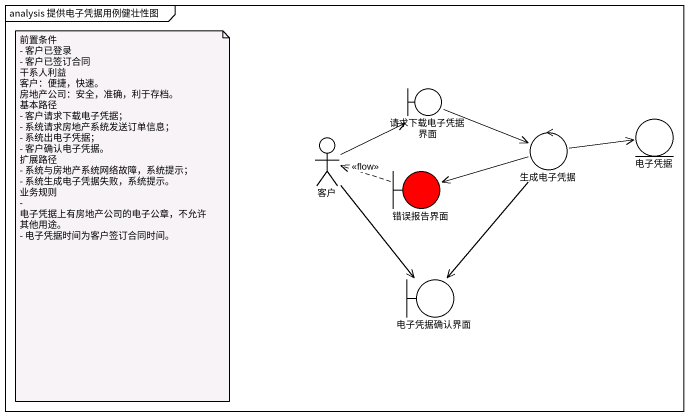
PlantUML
@startuml
mainframe analysis 提供电子凭据用例健壮性图
boundary 请求下载电子凭据界面
actor 客户
control 生成电子凭据
entity 电子凭据
boundary 错误报告界面 #FF0000
boundary 电子凭据确认界面
请求下载电子凭据界面 -right-> 生成电子凭据
客户 -up-> 请求下载电子凭据界面
客户 --> 电子凭据确认界面
生成电子凭据 -right-> 电子凭据
生成电子凭据 -left-> 错误报告界面
生成电子凭据 --> 电子凭据确认界面
错误报告界面 .left.> 客户 : <<flow>>
note as N1
  前置条件
  - 客户已登录
  - 客户已签订合同
  干系人利益
  客户：便捷，快速。
  房地产公司：安全，准确，利于存档。
  基本路径
  - 客户请求下载电子凭据；
  - 系统请求房地产系统发送订单信息；
  - 系统出电子凭据；
  - 客户确认电子凭据。
  扩展路径
  - 系统与房地产系统网络故障，系统提示；
  - 系统生成电子凭据失败，系统提示。
  业务规则
  - 电子凭据上有房地产公司的电子公章，不允许其他用途。
  - 电子凭据时间为客户签订合同时间。
end note
@enduml
